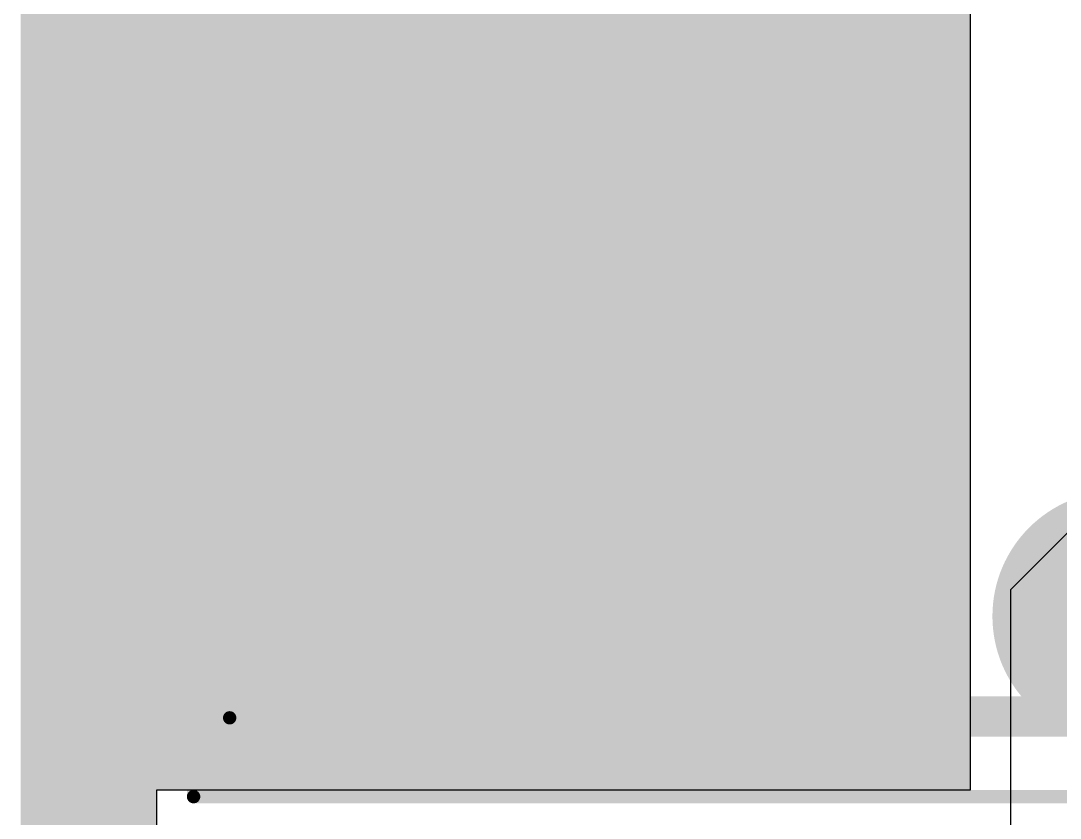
# Model space of a CAD drawing. Header units: millimetres. Extents: x -0.2 to 11.1, y -5.4 to 4.7.
# Drawn here: x -0.02 to 0.2862, y 0.2122 to 0.447 of the extents above; entities that cross this region are included whole.
import ezdxf

# ---------------------------------------------------------------- set-up
doc = ezdxf.new("R2010")
doc.units = ezdxf.units.MM
doc.header["$MEASUREMENT"] = 0
for name, color, linetype in [('BottomLayer', 5, 'Continuous'), ('InternalPlane1', 76, 'Continuous'), ('InternalPlane2', 16, 'Continuous'), ('KeepOutLayer', 6, 'Continuous'), ('Mechanical1', 6, 'Continuous'), ('Mechanical13', 56, 'Continuous'), ('Mechanical3', 76, 'Continuous'), ('Mechanical5', 56, 'Continuous'), ('TopOverlay', 2, 'Continuous')]:
    doc.layers.add(name, color=color, linetype=linetype)

# ---------------------------------------------------------------- blocks, each defined once
blk = doc.blocks.new('ESP32_WROOM_32_9')
at = {"layer": 'Mechanical1', "const_width": 0.00394}
for points in [[(-0.35433, 0.6437), (0.35433, 0.6437)], [(-0.35433, 0.6437), (-0.35433, -0.36024)]]:
    blk.add_lwpolyline(points, dxfattribs=at)
at = {"layer": 'Mechanical1', "const_width": 0.00197}
blk.add_lwpolyline([(-0.35531, 0.6437, 1), (-0.35335, 0.6437, 1)], format="xyb", close=True, dxfattribs=at)
blk.add_lwpolyline([(-0.35531, 0.6437, 1), (-0.35335, 0.6437, 1)], format="xyb", close=True, dxfattribs=at)
at = {"layer": 'Mechanical3', "const_width": 0.00394}
for points in [[(-0.37756, 0.65433), (0.37756, 0.65433)], [(-0.37756, 0.65433), (-0.37756, -0.38288)]]:
    blk.add_lwpolyline(points, dxfattribs=at)
at = {"layer": 'Mechanical3', "const_width": 0.00197}
blk.add_lwpolyline([(-0.37854, 0.65433, 1), (-0.37657, 0.65433, 1)], format="xyb", close=True, dxfattribs=at)
blk.add_lwpolyline([(-0.37854, 0.65433, 1), (-0.37657, 0.65433, 1)], format="xyb", close=True, dxfattribs=at)
at = {"layer": 'Mechanical5', "const_width": 0.00394}
for points in [[(-0.37756, 0.65433), (0.37756, 0.65433)], [(-0.37756, 0.65433), (-0.37756, -0.38288)]]:
    blk.add_lwpolyline(points, dxfattribs=at)
at = {"layer": 'Mechanical5', "const_width": 0.00197}
blk.add_lwpolyline([(-0.37854, 0.65433, 1), (-0.37657, 0.65433, 1)], format="xyb", close=True, dxfattribs=at)
blk.add_lwpolyline([(-0.37854, 0.65433, 1), (-0.37657, 0.65433, 1)], format="xyb", close=True, dxfattribs=at)
at = {"layer": 'TopOverlay', "const_width": 0.01181}
for points in [[(-0.35394, 0.64572), (0.35472, 0.64572)], [(-0.35394, 0.64572), (-0.35394, 0.37874)]]:
    blk.add_lwpolyline(points, dxfattribs=at)
at = {"layer": 'TopOverlay', "const_width": 0.00591}
blk.add_lwpolyline([(-0.35689, 0.64572, 1), (-0.35098, 0.64572, 1)], format="xyb", close=True, dxfattribs=at)
blk.add_lwpolyline([(-0.35689, 0.64572, 1), (-0.35098, 0.64572, 1)], format="xyb", close=True, dxfattribs=at)

msp = doc.modelspace()

# ---------------------------------------------------------------- hatches: boundary and pattern name
at = {"layer": 'InternalPlane1'}
msp.add_hatch(color=76, dxfattribs=at).paths.add_polyline_path([(0, 0.22047), (0.25984, 0.22047), (0.25984, 0.98425), (0, 0.98425)])
at = {"layer": 'InternalPlane2'}
msp.add_hatch(color=16, dxfattribs=at).paths.add_polyline_path([(0, 0.22047), (0.25984, 0.22047), (0.25984, 0.98425), (0, 0.98425)])
h = msp.add_hatch(color=16, dxfattribs=at)
edge = h.paths.add_edge_path()
edge.add_arc((0.30315, 0.27165), 0.03689, 0, 360)

# ---------------------------------------------------------------- linework, layer by layer
at = {"layer": 'BottomLayer'}
for p, q in [((0.27165, 0.27953), (0.29528, 0.30315)), ((0.27165, 0.16535), (0.27165, 0.27953))]:
    msp.add_line(p, q, dxfattribs=at)
at = {"layer": 'InternalPlane1'}
for p, q in [((0.25984, 0.22047), (0.25984, 0.98425)), ((0.0201, 0.0201), (0.0201, 0.22047)), ((0.0201, 0.22047), (0.25984, 0.22047))]:
    msp.add_line(p, q, dxfattribs=at)
at = {"layer": 'InternalPlane1', "const_width": 0.04}
msp.add_lwpolyline([(0, 0), (0, 3.6063)], dxfattribs=at)
at = {"layer": 'InternalPlane1', "const_width": 0.01}
msp.add_lwpolyline([(0.27788, 0.26246, -0.176327), (0.27788, 0.28085)], format="xyb", dxfattribs=at)
at = {"layer": 'InternalPlane1', "const_width": 0.005}
for points in [[(0.27538, 0.28085, 1), (0.28038, 0.28085, 1)], [(0.27538, 0.26246, 1), (0.28038, 0.26246, 1)]]:
    msp.add_lwpolyline(points, format="xyb", close=True, dxfattribs=at)
at = {"layer": 'InternalPlane2'}
for p, q in [((0.25984, 0.22047), (0.25984, 0.98425)), ((0.0201, 0.0201), (0.0201, 0.22047)), ((0.0201, 0.22047), (0.25984, 0.22047))]:
    msp.add_line(p, q, dxfattribs=at)
at = {"layer": 'InternalPlane2', "const_width": 0.04}
msp.add_lwpolyline([(0, 0), (0, 3.6063)], dxfattribs=at)
at = {"layer": 'KeepOutLayer', "const_width": 0.01}
msp.add_lwpolyline([(0, 0), (0, 3.6063)], dxfattribs=at)
at = {"layer": 'Mechanical13'}
for points, const_width in [([(-0.00787, 0.24803), (-0.00787, 0.94882)], 0.016), ([(0.02756, 0.94094), (0.0315, 0.25591)], 0.03), ([(0.04724, 0.25197), (0.04724, 0.94094)], 0.03), ([(0.06693, 0.25197), (0.06693, 0.94094)], 0.03), ([(0.09449, 0.25197), (0.09449, 0.94094)], 0.03), ([(0.1811, 0.25197), (0.18504, 0.94094)], 0.03), ([(0.20079, 0.24016), (0.20472, 0.94882)], 0.016), ([(0.12205, 0.25197), (0.12205, 0.93701)], 0.03), ([(0.14961, 0.25197), (0.14961, 0.93701)], 0.03), ([(0.16535, 0.93701), (0.16535, 0.25197)], 0.03), ([(0.00787, 0.25591), (0.00787, 0.93307)], 0.03), ([(-0.00787, 0.26378), (-0.00787, 0.27559)], 0.016), ([(0.00787, 0.25591), (0.0315, 0.25591)], 0.03), ([(0.04724, 0.25197), (0.06693, 0.25197)], 0.03), ([(0.09449, 0.25197), (0.12205, 0.25197)], 0.03), ([(0.14961, 0.25197), (0.1811, 0.25197)], 0.03), ([(-0.00787, 0.24016), (-0.00787, 0.25591)], 0.016), ([(-0.00787, -0.00787), (-0.00787, 0.24016)], 0.016), ([(-0.00787, 0.24016), (0.20079, 0.24016)], 0.016)]:
    msp.add_lwpolyline(points, dxfattribs=dict(at, const_width=const_width))
for points, const_width in [([(-0.01187, 0.27559, 1), (-0.00387, 0.27559, 1)], 0.008), ([(-0.01187, 0.26378, 1), (-0.00387, 0.26378, 1)], 0.008), ([(0.00037, 0.25591, 1), (0.01537, 0.25591, 1)], 0.015), ([(0.00037, 0.25591, 1), (0.01537, 0.25591, 1)], 0.015), ([(0.024, 0.25591, 1), (0.039, 0.25591, 1)], 0.015), ([(0.024, 0.25591, 1), (0.039, 0.25591, 1)], 0.015), ([(0.03974, 0.25197, 1), (0.05474, 0.25197, 1)], 0.015), ([(0.03974, 0.25197, 1), (0.05474, 0.25197, 1)], 0.015), ([(0.05943, 0.25197, 1), (0.07443, 0.25197, 1)], 0.015), ([(0.05943, 0.25197, 1), (0.07443, 0.25197, 1)], 0.015), ([(0.08699, 0.25197, 1), (0.10199, 0.25197, 1)], 0.015), ([(0.08699, 0.25197, 1), (0.10199, 0.25197, 1)], 0.015), ([(0.11455, 0.25197, 1), (0.12955, 0.25197, 1)], 0.015), ([(0.11455, 0.25197, 1), (0.12955, 0.25197, 1)], 0.015), ([(0.14211, 0.25197, 1), (0.15711, 0.25197, 1)], 0.015), ([(0.14211, 0.25197, 1), (0.15711, 0.25197, 1)], 0.015), ([(0.15785, 0.25197, 1), (0.17285, 0.25197, 1)], 0.015), ([(0.1736, 0.25197, 1), (0.1886, 0.25197, 1)], 0.015), ([(0.1736, 0.25197, 1), (0.1886, 0.25197, 1)], 0.015), ([(-0.01187, 0.25591, 1), (-0.00387, 0.25591, 1)], 0.008), ([(-0.01187, 0.24803, 1), (-0.00387, 0.24803, 1)], 0.008), ([(-0.01187, 0.24016, 1), (-0.00387, 0.24016, 1)], 0.008), ([(-0.01187, 0.24016, 1), (-0.00387, 0.24016, 1)], 0.008), ([(-0.01187, 0.24016, 1), (-0.00387, 0.24016, 1)], 0.008), ([(0.19679, 0.24016, 1), (0.20479, 0.24016, 1)], 0.008), ([(0.19679, 0.24016, 1), (0.20479, 0.24016, 1)], 0.008)]:
    msp.add_lwpolyline(points, format="xyb", close=True, dxfattribs=dict(at, const_width=const_width))

# ---------------------------------------------------------------- block references
at = {"rotation": 90}
msp.add_blockref('ESP32_WROOM_32_9', (0.68524, 0.59606), dxfattribs=at)

doc.saveas('drawing.dxf')
